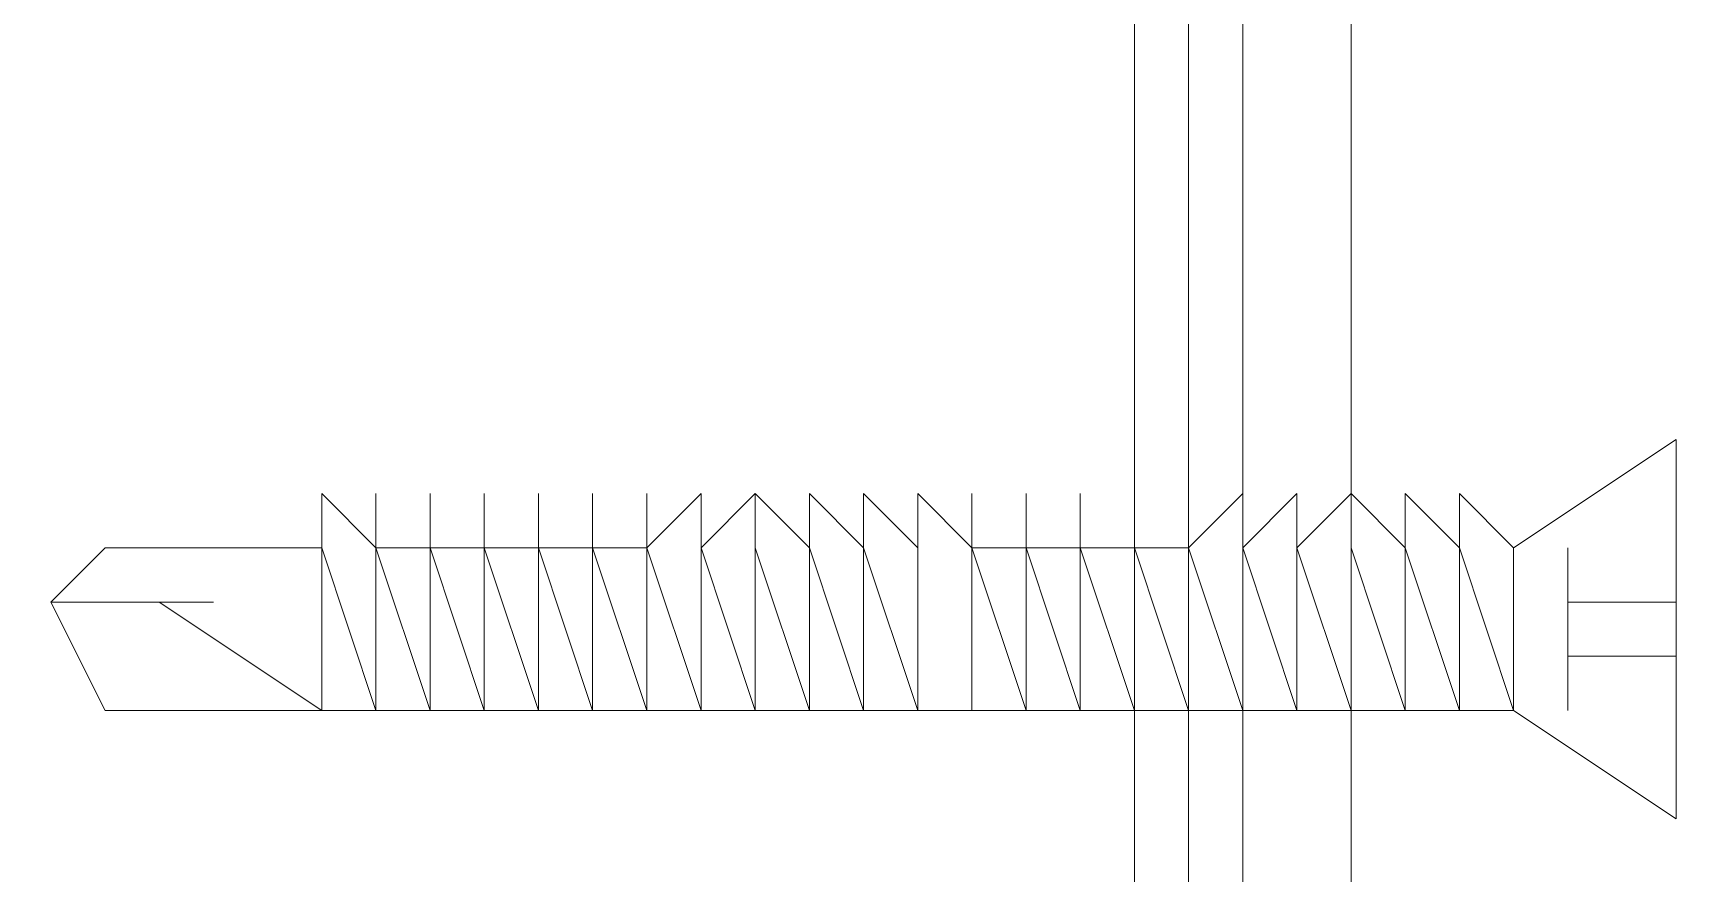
# Model space of a CAD drawing. Header units: millimetres. Extents: x 906 to 41302, y 848 to 28850.
# Drawn here: x 18490.86 to 18522.96, y 17368.32 to 17384.72 of the extents above; entities that cross this region are included whole.
import ezdxf

# ---------------------------------------------------------------- set-up
doc = ezdxf.new("R2010")
doc.units = ezdxf.units.MM
doc.layers.add('PDF_X-단위세대$및$주동평면도$A-DOOR', color=7, linetype='Continuous')

msp = doc.modelspace()

# ---------------------------------------------------------------- linework, layer by layer
at = {"layer": 'PDF_X-단위세대$및$주동평면도$A-DOOR', "lineweight": 9}
for points in [[(18477.453, 17354.561), (18477.453, 17384.194), (18478.512, 17384.194), (18478.512, 17354.561), (18512.378, 17354.561), (18512.378, 17395.836), (18508.145, 17395.836), (18508.145, 17396.894), (18512.378, 17396.894)], [(18514.495, 17353.503), (18514.495, 17396.894)], [(18513.437, 17395.836), (18513.437, 17354.561)], [(18516.612, 17395.836), (18516.612, 17353.503), (18518.728, 17353.503), (18518.728, 17350.328), (18515.553, 17349.269), (18515.553, 17350.328)], [(18519.787, 17371.494), (18522.962, 17369.378), (18522.962, 17376.786), (18519.787, 17374.669), (18519.787, 17371.494), (18522.962, 17369.378), (18522.962, 17376.786), (18519.787, 17374.669), (18519.787, 17373.611)], [(18522.962, 17376.786), (18522.962, 17376.786)], [(18496.503, 17375.728), (18496.503, 17375.728)], [(18496.503, 17375.728), (18496.503, 17375.728)], [(18496.503, 17375.728), (18496.503, 17375.728)], [(18496.503, 17375.728), (18496.503, 17375.728)], [(18497.562, 17375.728), (18497.562, 17375.728)], [(18497.562, 17375.728), (18497.562, 17375.728)], [(18497.562, 17375.728), (18497.562, 17375.728)], [(18497.562, 17375.728), (18497.562, 17375.728)], [(18498.62, 17375.728), (18498.62, 17375.728)], [(18498.62, 17375.728), (18498.62, 17375.728)], [(18500.737, 17371.494), (18499.678, 17371.494), (18499.678, 17374.669), (18499.678, 17375.728)], [(18499.678, 17375.728), (18499.678, 17375.728)], [(18499.678, 17375.728), (18499.678, 17375.728)], [(18500.737, 17375.728), (18500.737, 17375.728)], [(18500.737, 17375.728), (18500.737, 17375.728)], [(18500.737, 17375.728), (18500.737, 17375.728)], [(18500.737, 17375.728), (18500.737, 17375.728)], [(18502.853, 17371.494), (18502.853, 17374.669), (18503.912, 17371.494), (18503.912, 17374.669), (18504.97, 17371.494), (18504.97, 17374.669), (18504.97, 17375.728), (18503.912, 17374.669), (18503.912, 17375.728), (18502.853, 17374.669), (18501.795, 17374.669), (18501.795, 17371.494), (18502.853, 17371.494), (18503.912, 17371.494)], [(18501.795, 17375.728), (18501.795, 17375.728)], [(18501.795, 17375.728), (18501.795, 17375.728)], [(18502.853, 17375.728), (18502.853, 17375.728)], [(18502.853, 17375.728), (18502.853, 17375.728)], [(18503.912, 17375.728), (18503.912, 17375.728)], [(18503.912, 17375.728), (18503.912, 17375.728)], [(18504.97, 17375.728), (18504.97, 17375.728)], [(18504.97, 17375.728), (18504.97, 17375.728)], [(18504.97, 17375.728), (18504.97, 17375.728)], [(18504.97, 17375.728), (18504.97, 17375.728)], [(18504.97, 17375.728), (18504.97, 17375.728)], [(18504.97, 17375.728), (18504.97, 17375.728)], [(18506.028, 17375.728), (18506.028, 17375.728)], [(18506.028, 17375.728), (18506.028, 17375.728)], [(18506.028, 17375.728), (18506.028, 17375.728)], [(18506.028, 17375.728), (18506.028, 17375.728)], [(18507.087, 17375.728), (18507.087, 17375.728)], [(18507.087, 17374.669), (18508.145, 17371.494), (18508.145, 17374.669), (18508.145, 17375.728), (18508.145, 17374.669), (18508.145, 17375.728), (18509.203, 17374.669)], [(18507.087, 17375.728), (18507.087, 17375.728)], [(18508.145, 17375.728), (18508.145, 17375.728)], [(18509.203, 17375.728), (18509.203, 17375.728)], [(18509.203, 17375.728), (18509.203, 17375.728)], [(18509.203, 17375.728), (18509.203, 17375.728)], [(18509.203, 17375.728), (18509.203, 17375.728)], [(18510.262, 17375.728), (18510.262, 17375.728)], [(18510.262, 17375.728), (18510.262, 17375.728)], [(18510.262, 17375.728), (18510.262, 17375.728)], [(18510.262, 17375.728), (18510.262, 17375.728)], [(18511.32, 17375.728), (18511.32, 17375.728)], [(18512.378, 17374.669), (18512.378, 17375.728), (18512.378, 17374.669), (18511.32, 17374.669), (18511.32, 17371.494)], [(18511.32, 17375.728), (18511.32, 17375.728)], [(18512.378, 17375.728), (18512.378, 17375.728)], [(18512.378, 17375.728), (18512.378, 17375.728)], [(18512.378, 17375.728), (18512.378, 17375.728)], [(18512.378, 17375.728), (18512.378, 17375.728)], [(18513.437, 17375.728), (18513.437, 17375.728)], [(18513.437, 17375.728), (18513.437, 17375.728)], [(18513.437, 17375.728), (18513.437, 17375.728)], [(18513.437, 17375.728), (18513.437, 17375.728)], [(18514.495, 17375.728), (18514.495, 17375.728)], [(18514.495, 17375.728), (18514.495, 17375.728)], [(18514.495, 17375.728), (18514.495, 17375.728)], [(18514.495, 17375.728), (18514.495, 17375.728)], [(18515.553, 17374.669), (18516.612, 17375.728), (18516.612, 17374.669), (18516.612, 17375.728), (18517.67, 17374.669), (18517.67, 17375.728), (18518.728, 17374.669)], [(18515.553, 17375.728), (18515.553, 17375.728)], [(18515.553, 17375.728), (18515.553, 17375.728)], [(18515.553, 17375.728), (18515.553, 17375.728)], [(18515.553, 17375.728), (18515.553, 17375.728)], [(18516.612, 17375.728), (18516.612, 17375.728)], [(18517.67, 17375.728), (18517.67, 17375.728)], [(18518.728, 17375.728), (18518.728, 17375.728)], [(18492.27, 17374.669), (18492.27, 17374.669)], [(18496.503, 17374.669), (18496.503, 17374.669)], [(18496.503, 17374.669), (18496.503, 17374.669)], [(18496.503, 17374.669), (18496.503, 17374.669)], [(18496.503, 17374.669), (18496.503, 17374.669)], [(18496.503, 17374.669), (18496.503, 17374.669)], [(18496.503, 17374.669), (18496.503, 17374.669)], [(18496.503, 17371.494), (18496.503, 17374.669), (18496.503, 17371.494)], [(18496.503, 17374.669), (18496.503, 17374.669)], [(18497.562, 17371.494), (18497.562, 17374.669), (18497.562, 17371.494)], [(18497.562, 17374.669), (18497.562, 17374.669)], [(18497.562, 17371.494), (18497.562, 17374.669), (18497.562, 17371.494)], [(18497.562, 17374.669), (18497.562, 17374.669)], [(18497.562, 17374.669), (18497.562, 17374.669)], [(18497.562, 17374.669), (18497.562, 17374.669)], [(18497.562, 17374.669), (18497.562, 17374.669)], [(18497.562, 17374.669), (18497.562, 17374.669)], [(18497.562, 17374.669), (18497.562, 17374.669)], [(18497.562, 17374.669), (18497.562, 17374.669)], [(18497.562, 17374.669), (18497.562, 17374.669)], [(18497.562, 17374.669), (18497.562, 17374.669)], [(18498.62, 17374.669), (18498.62, 17374.669)], [(18498.62, 17374.669), (18498.62, 17374.669)], [(18498.62, 17374.669), (18498.62, 17371.494)], [(18498.62, 17374.669), (18498.62, 17374.669)], [(18498.62, 17374.669), (18498.62, 17374.669)], [(18498.62, 17374.669), (18498.62, 17374.669)], [(18499.678, 17374.669), (18499.678, 17374.669)], [(18499.678, 17374.669), (18499.678, 17374.669)], [(18499.678, 17374.669), (18499.678, 17374.669)], [(18499.678, 17374.669), (18499.678, 17374.669)], [(18499.678, 17374.669), (18499.678, 17374.669)], [(18499.678, 17374.669), (18499.678, 17374.669)], [(18499.678, 17374.669), (18499.678, 17374.669)], [(18499.678, 17374.669), (18499.678, 17374.669)], [(18500.737, 17374.669), (18500.737, 17374.669)], [(18500.737, 17374.669), (18500.737, 17374.669)], [(18500.737, 17374.669), (18500.737, 17374.669)], [(18500.737, 17374.669), (18500.737, 17374.669)], [(18500.737, 17374.669), (18500.737, 17374.669)], [(18500.737, 17374.669), (18500.737, 17374.669)], [(18500.737, 17374.669), (18500.737, 17374.669)], [(18500.737, 17374.669), (18500.737, 17374.669)], [(18500.737, 17374.669), (18500.737, 17374.669)], [(18500.737, 17374.669), (18500.737, 17374.669)], [(18500.737, 17374.669), (18500.737, 17374.669)], [(18501.795, 17374.669), (18501.795, 17374.669)], [(18501.795, 17374.669), (18501.795, 17374.669)], [(18501.795, 17374.669), (18501.795, 17374.669)], [(18501.795, 17374.669), (18501.795, 17374.669)], [(18501.795, 17374.669), (18501.795, 17374.669)], [(18501.795, 17374.669), (18501.795, 17374.669)], [(18502.853, 17374.669), (18502.853, 17374.669)], [(18502.853, 17374.669), (18502.853, 17374.669)], [(18503.912, 17371.494), (18502.853, 17374.669), (18503.912, 17371.494)], [(18502.853, 17374.669), (18502.853, 17374.669)], [(18502.853, 17374.669), (18502.853, 17374.669)], [(18502.853, 17374.669), (18502.853, 17374.669)], [(18503.912, 17374.669), (18503.912, 17374.669)], [(18503.912, 17374.669), (18503.912, 17374.669)], [(18503.912, 17374.669), (18503.912, 17374.669)], [(18503.912, 17374.669), (18503.912, 17374.669)], [(18504.97, 17374.669), (18504.97, 17374.669)], [(18504.97, 17374.669), (18504.97, 17374.669)], [(18504.97, 17374.669), (18504.97, 17374.669)], [(18504.97, 17374.669), (18504.97, 17374.669)], [(18504.97, 17374.669), (18504.97, 17374.669)], [(18504.97, 17374.669), (18504.97, 17374.669)], [(18506.028, 17374.669), (18506.028, 17374.669)], [(18506.028, 17374.669), (18506.028, 17374.669)], [(18506.028, 17374.669), (18506.028, 17374.669)], [(18506.028, 17374.669), (18506.028, 17374.669)], [(18506.028, 17374.669), (18506.028, 17374.669)], [(18507.087, 17374.669), (18507.087, 17374.669)], [(18507.087, 17374.669), (18507.087, 17374.669)], [(18507.087, 17374.669), (18507.087, 17374.669)], [(18507.087, 17374.669), (18507.087, 17374.669)], [(18507.087, 17374.669), (18507.087, 17374.669)], [(18508.145, 17374.669), (18508.145, 17371.494), (18508.145, 17374.669)], [(18508.145, 17374.669), (18508.145, 17374.669)], [(18508.145, 17374.669), (18508.145, 17374.669)], [(18508.145, 17374.669), (18508.145, 17374.669)], [(18509.203, 17374.669), (18509.203, 17374.669)], [(18509.203, 17374.669), (18509.203, 17374.669)], [(18509.203, 17371.494), (18509.203, 17374.669), (18509.203, 17371.494)], [(18509.203, 17374.669), (18509.203, 17374.669)], [(18509.203, 17374.669), (18509.203, 17374.669)], [(18509.203, 17374.669), (18509.203, 17374.669)], [(18509.203, 17374.669), (18509.203, 17374.669)], [(18509.203, 17374.669), (18509.203, 17374.669)], [(18509.203, 17374.669), (18509.203, 17374.669)], [(18509.203, 17374.669), (18509.203, 17374.669)], [(18509.203, 17374.669), (18509.203, 17374.669)], [(18509.203, 17371.494), (18509.203, 17374.669), (18509.203, 17371.494)], [(18509.203, 17374.669), (18509.203, 17374.669)], [(18509.203, 17374.669), (18509.203, 17374.669)], [(18510.262, 17374.669), (18510.262, 17374.669)], [(18510.262, 17374.669), (18510.262, 17374.669)], [(18510.262, 17374.669), (18510.262, 17374.669)], [(18510.262, 17374.669), (18510.262, 17374.669)], [(18510.262, 17374.669), (18510.262, 17374.669)], [(18510.262, 17374.669), (18510.262, 17374.669)], [(18511.32, 17374.669), (18511.32, 17374.669)], [(18511.32, 17374.669), (18511.32, 17374.669)], [(18511.32, 17374.669), (18511.32, 17374.669)], [(18511.32, 17374.669), (18511.32, 17374.669)], [(18512.378, 17374.669), (18512.378, 17374.669)], [(18512.378, 17374.669), (18512.378, 17374.669)], [(18512.378, 17374.669), (18512.378, 17374.669)], [(18512.378, 17374.669), (18512.378, 17374.669)], [(18512.378, 17374.669), (18512.378, 17374.669)], [(18512.378, 17374.669), (18512.378, 17374.669)], [(18512.378, 17374.669), (18512.378, 17374.669)], [(18512.378, 17374.669), (18512.378, 17374.669)], [(18513.437, 17374.669), (18513.437, 17374.669)], [(18513.437, 17374.669), (18513.437, 17374.669)], [(18513.437, 17374.669), (18513.437, 17374.669)], [(18513.437, 17374.669), (18513.437, 17374.669)], [(18513.437, 17374.669), (18513.437, 17374.669)], [(18513.437, 17374.669), (18513.437, 17374.669)], [(18514.495, 17371.494), (18513.437, 17374.669), (18514.495, 17371.494)], [(18513.437, 17374.669), (18513.437, 17374.669)], [(18514.495, 17371.494), (18513.437, 17374.669), (18514.495, 17371.494)], [(18513.437, 17374.669), (18513.437, 17374.669)], [(18513.437, 17374.669), (18513.437, 17374.669)], [(18513.437, 17374.669), (18513.437, 17374.669)], [(18513.437, 17374.669), (18513.437, 17374.669)], [(18513.437, 17374.669), (18513.437, 17374.669)], [(18514.495, 17374.669), (18514.495, 17374.669)], [(18514.495, 17374.669), (18514.495, 17374.669)], [(18514.495, 17374.669), (18514.495, 17374.669)], [(18514.495, 17374.669), (18514.495, 17374.669)], [(18514.495, 17374.669), (18514.495, 17374.669)], [(18514.495, 17374.669), (18514.495, 17374.669)], [(18515.553, 17374.669), (18515.553, 17374.669)], [(18515.553, 17371.494), (18516.612, 17371.494), (18515.553, 17374.669), (18515.553, 17371.494), (18516.612, 17371.494), (18517.67, 17371.494), (18518.728, 17371.494)], [(18515.553, 17374.669), (18515.553, 17374.669)], [(18515.553, 17374.669), (18515.553, 17374.669)], [(18516.612, 17374.669), (18516.612, 17374.669)], [(18516.612, 17374.669), (18516.612, 17374.669)], [(18516.612, 17374.669), (18516.612, 17374.669)], [(18517.67, 17374.669), (18517.67, 17374.669)], [(18517.67, 17374.669), (18517.67, 17374.669)], [(18518.728, 17374.669), (18518.728, 17374.669)], [(18518.728, 17374.669), (18518.728, 17374.669)], [(18518.728, 17374.669), (18518.728, 17374.669)], [(18519.787, 17374.669), (18519.787, 17374.669)], [(18519.787, 17374.669), (18519.787, 17374.669)], [(18519.787, 17374.669), (18519.787, 17374.669)], [(18519.787, 17374.669), (18519.787, 17374.669)], [(18520.845, 17374.669), (18520.845, 17371.494)], [(18496.503, 17371.494), (18493.328, 17373.611), (18491.212, 17373.611), (18494.387, 17373.611)], [(18491.212, 17373.611), (18491.212, 17373.611)], [(18522.962, 17373.611), (18520.845, 17373.611), (18520.845, 17372.553), (18522.962, 17372.553)], [(18496.503, 17371.494), (18496.503, 17371.494)], [(18496.503, 17371.494), (18496.503, 17371.494)], [(18496.503, 17371.494), (18496.503, 17371.494)], [(18496.503, 17371.494), (18496.503, 17371.494)], [(18497.562, 17371.494), (18497.562, 17371.494)], [(18497.562, 17371.494), (18497.562, 17371.494)], [(18497.562, 17371.494), (18497.562, 17371.494)], [(18497.562, 17371.494), (18497.562, 17371.494)], [(18497.562, 17371.494), (18497.562, 17371.494)], [(18497.562, 17371.494), (18497.562, 17371.494)], [(18497.562, 17371.494), (18497.562, 17371.494)], [(18498.62, 17371.494), (18498.62, 17371.494)], [(18498.62, 17371.494), (18498.62, 17371.494)], [(18498.62, 17371.494), (18498.62, 17371.494)], [(18498.62, 17371.494), (18498.62, 17371.494)], [(18498.62, 17371.494), (18498.62, 17371.494)], [(18498.62, 17371.494), (18498.62, 17371.494)], [(18499.678, 17371.494), (18499.678, 17371.494)], [(18499.678, 17371.494), (18499.678, 17371.494)], [(18499.678, 17371.494), (18499.678, 17371.494)], [(18499.678, 17371.494), (18499.678, 17371.494)], [(18499.678, 17371.494), (18499.678, 17371.494)], [(18500.737, 17371.494), (18500.737, 17371.494)], [(18500.737, 17371.494), (18500.737, 17371.494)], [(18500.737, 17371.494), (18500.737, 17371.494)], [(18500.737, 17371.494), (18500.737, 17371.494)], [(18500.737, 17371.494), (18500.737, 17371.494)], [(18500.737, 17371.494), (18500.737, 17371.494)], [(18501.795, 17371.494), (18501.795, 17371.494)], [(18501.795, 17371.494), (18501.795, 17371.494)], [(18501.795, 17371.494), (18501.795, 17371.494)], [(18501.795, 17371.494), (18501.795, 17371.494)], [(18501.795, 17371.494), (18501.795, 17371.494)], [(18501.795, 17371.494), (18501.795, 17371.494)], [(18502.853, 17371.494), (18502.853, 17371.494)], [(18502.853, 17371.494), (18502.853, 17371.494)], [(18502.853, 17371.494), (18502.853, 17371.494)], [(18503.912, 17371.494), (18503.912, 17371.494)], [(18503.912, 17371.494), (18503.912, 17371.494)], [(18503.912, 17371.494), (18503.912, 17371.494)], [(18503.912, 17371.494), (18503.912, 17371.494)], [(18504.97, 17371.494), (18504.97, 17371.494)], [(18504.97, 17371.494), (18504.97, 17371.494)], [(18504.97, 17371.494), (18504.97, 17371.494)], [(18504.97, 17371.494), (18504.97, 17371.494)], [(18506.028, 17371.494), (18506.028, 17371.494)], [(18506.028, 17371.494), (18506.028, 17371.494)], [(18506.028, 17371.494), (18506.028, 17371.494)], [(18506.028, 17371.494), (18506.028, 17371.494)], [(18506.028, 17371.494), (18506.028, 17371.494)], [(18506.028, 17371.494), (18506.028, 17371.494)], [(18506.028, 17371.494), (18506.028, 17371.494)], [(18507.087, 17371.494), (18507.087, 17371.494)], [(18507.087, 17371.494), (18507.087, 17371.494)], [(18507.087, 17371.494), (18507.087, 17371.494)], [(18507.087, 17371.494), (18507.087, 17371.494)], [(18508.145, 17371.494), (18508.145, 17371.494)], [(18508.145, 17371.494), (18508.145, 17371.494)], [(18508.145, 17371.494), (18508.145, 17371.494)], [(18508.145, 17371.494), (18508.145, 17371.494)], [(18508.145, 17371.494), (18508.145, 17371.494)], [(18508.145, 17371.494), (18508.145, 17371.494)], [(18509.203, 17371.494), (18509.203, 17371.494)], [(18509.203, 17371.494), (18509.203, 17371.494)], [(18509.203, 17371.494), (18509.203, 17371.494)], [(18509.203, 17371.494), (18509.203, 17371.494)], [(18509.203, 17371.494), (18509.203, 17371.494)], [(18509.203, 17371.494), (18509.203, 17371.494)], [(18510.262, 17371.494), (18510.262, 17371.494)], [(18510.262, 17371.494), (18510.262, 17371.494)], [(18510.262, 17371.494), (18510.262, 17371.494)], [(18510.262, 17371.494), (18510.262, 17371.494)], [(18510.262, 17371.494), (18510.262, 17371.494)], [(18510.262, 17371.494), (18510.262, 17371.494)], [(18510.262, 17371.494), (18510.262, 17371.494)], [(18510.262, 17371.494), (18510.262, 17371.494)], [(18511.32, 17371.494), (18511.32, 17371.494)], [(18511.32, 17371.494), (18511.32, 17371.494)], [(18511.32, 17371.494), (18511.32, 17371.494)], [(18511.32, 17371.494), (18511.32, 17371.494)], [(18511.32, 17371.494), (18511.32, 17371.494)], [(18511.32, 17371.494), (18511.32, 17371.494)], [(18512.378, 17371.494), (18512.378, 17371.494)], [(18512.378, 17371.494), (18512.378, 17371.494)], [(18512.378, 17371.494), (18512.378, 17371.494)], [(18512.378, 17371.494), (18512.378, 17371.494)], [(18512.378, 17371.494), (18512.378, 17371.494)], [(18512.378, 17371.494), (18512.378, 17371.494)], [(18512.378, 17371.494), (18512.378, 17371.494)], [(18513.437, 17371.494), (18513.437, 17371.494)], [(18513.437, 17371.494), (18513.437, 17371.494)], [(18513.437, 17371.494), (18513.437, 17371.494)], [(18513.437, 17371.494), (18513.437, 17371.494)], [(18513.437, 17371.494), (18513.437, 17371.494)], [(18513.437, 17371.494), (18513.437, 17371.494)], [(18513.437, 17371.494), (18513.437, 17371.494)], [(18514.495, 17371.494), (18514.495, 17371.494)], [(18514.495, 17371.494), (18514.495, 17371.494)], [(18514.495, 17371.494), (18514.495, 17371.494)], [(18514.495, 17371.494), (18514.495, 17371.494)], [(18514.495, 17371.494), (18514.495, 17371.494)], [(18514.495, 17371.494), (18514.495, 17371.494)], [(18514.495, 17371.494), (18514.495, 17371.494)], [(18514.495, 17371.494), (18514.495, 17371.494)], [(18515.553, 17371.494), (18515.553, 17371.494)], [(18515.553, 17371.494), (18515.553, 17371.494)], [(18515.553, 17371.494), (18515.553, 17371.494)], [(18515.553, 17371.494), (18515.553, 17371.494)], [(18515.553, 17371.494), (18515.553, 17371.494)], [(18515.553, 17371.494), (18515.553, 17371.494)], [(18516.612, 17371.494), (18516.612, 17371.494)], [(18516.612, 17371.494), (18516.612, 17371.494)], [(18516.612, 17371.494), (18516.612, 17371.494)], [(18516.612, 17371.494), (18516.612, 17371.494)], [(18517.67, 17371.494), (18517.67, 17371.494)], [(18517.67, 17371.494), (18517.67, 17371.494)], [(18517.67, 17371.494), (18517.67, 17371.494)], [(18517.67, 17371.494), (18517.67, 17371.494)], [(18518.728, 17371.494), (18518.728, 17371.494)], [(18518.728, 17371.494), (18518.728, 17371.494)], [(18518.728, 17371.494), (18518.728, 17371.494)], [(18518.728, 17371.494), (18518.728, 17371.494)], [(18519.787, 17371.494), (18519.787, 17371.494)], [(18519.787, 17371.494), (18519.787, 17371.494)], [(18519.787, 17371.494), (18519.787, 17371.494)]]:
    msp.add_lwpolyline(points, dxfattribs=at)
for points in [[(18497.562, 17371.494), (18496.503, 17374.669), (18496.503, 17375.728), (18497.562, 17374.669)], [(18497.562, 17371.494), (18497.562, 17374.669), (18496.503, 17375.728), (18496.503, 17374.669)], [(18497.562, 17374.669), (18498.62, 17371.494), (18497.562, 17371.494), (18496.503, 17371.494), (18496.503, 17374.669), (18496.503, 17375.728), (18497.562, 17374.669), (18497.562, 17375.728)], [(18498.62, 17371.494), (18497.562, 17371.494), (18496.503, 17374.669), (18496.503, 17375.728), (18497.562, 17374.669), (18497.562, 17375.728), (18497.562, 17374.669), (18498.62, 17374.669), (18498.62, 17375.728), (18498.62, 17374.669), (18499.678, 17374.669), (18499.678, 17375.728), (18499.678, 17374.669), (18500.737, 17374.669), (18500.737, 17375.728), (18500.737, 17374.669), (18501.795, 17374.669), (18501.795, 17375.728), (18501.795, 17374.669), (18502.853, 17374.669), (18502.853, 17375.728), (18502.853, 17374.669), (18503.912, 17375.728), (18503.912, 17374.669), (18504.97, 17375.728), (18504.97, 17374.669), (18504.97, 17375.728), (18506.028, 17374.669), (18506.028, 17375.728), (18507.087, 17374.669), (18507.087, 17375.728), (18508.145, 17374.669), (18508.145, 17375.728), (18509.203, 17374.669), (18509.203, 17375.728), (18509.203, 17374.669), (18510.262, 17374.669), (18510.262, 17375.728), (18510.262, 17374.669), (18511.32, 17374.669), (18511.32, 17375.728), (18511.32, 17374.669), (18512.378, 17374.669), (18512.378, 17375.728), (18512.378, 17374.669), (18513.437, 17374.669), (18513.437, 17375.728), (18513.437, 17374.669), (18514.495, 17375.728), (18514.495, 17374.669), (18515.553, 17375.728), (18515.553, 17374.669), (18516.612, 17371.494), (18515.553, 17371.494), (18514.495, 17371.494), (18513.437, 17371.494), (18512.378, 17371.494), (18511.32, 17371.494), (18510.262, 17371.494), (18509.203, 17371.494), (18508.145, 17371.494), (18507.087, 17371.494), (18506.028, 17371.494), (18504.97, 17371.494), (18503.912, 17371.494), (18502.853, 17371.494), (18501.795, 17371.494), (18500.737, 17371.494), (18499.678, 17371.494)], [(18497.562, 17374.669), (18498.62, 17371.494), (18497.562, 17371.494), (18497.562, 17374.669), (18497.562, 17375.728)], [(18497.562, 17374.669), (18498.62, 17371.494), (18497.562, 17371.494), (18497.562, 17374.669), (18497.562, 17375.728)], [(18498.62, 17374.669), (18499.678, 17371.494), (18498.62, 17371.494), (18498.62, 17374.669), (18498.62, 17375.728)], [(18500.737, 17371.494), (18499.678, 17374.669), (18500.737, 17374.669), (18500.737, 17375.728), (18500.737, 17374.669), (18501.795, 17371.494)], [(18499.678, 17374.669), (18500.737, 17371.494), (18499.678, 17371.494), (18499.678, 17374.669), (18499.678, 17375.728)], [(18500.737, 17371.494), (18500.737, 17374.669), (18500.737, 17375.728), (18500.737, 17374.669), (18501.795, 17371.494)], [(18500.737, 17371.494), (18501.795, 17371.494), (18500.737, 17374.669), (18500.737, 17375.728), (18500.737, 17374.669)], [(18502.853, 17371.494), (18501.795, 17371.494), (18501.795, 17374.669), (18501.795, 17375.728), (18501.795, 17374.669)], [(18503.912, 17371.494), (18502.853, 17374.669), (18503.912, 17375.728), (18503.912, 17374.669)], [(18502.853, 17374.669), (18503.912, 17371.494), (18502.853, 17371.494), (18502.853, 17374.669), (18502.853, 17375.728)], [(18504.97, 17371.494), (18503.912, 17374.669), (18504.97, 17375.728), (18504.97, 17374.669)], [(18506.028, 17374.669), (18506.028, 17371.494), (18504.97, 17374.669), (18504.97, 17375.728)], [(18506.028, 17374.669), (18506.028, 17371.494), (18504.97, 17374.669), (18504.97, 17375.728)], [(18507.087, 17374.669), (18507.087, 17371.494), (18506.028, 17371.494), (18504.97, 17374.669), (18504.97, 17375.728), (18506.028, 17374.669), (18506.028, 17375.728)], [(18507.087, 17371.494), (18506.028, 17374.669), (18506.028, 17375.728), (18507.087, 17374.669)], [(18507.087, 17371.494), (18507.087, 17374.669), (18506.028, 17375.728), (18506.028, 17374.669)], [(18508.145, 17371.494), (18507.087, 17374.669), (18507.087, 17375.728), (18508.145, 17374.669)], [(18508.145, 17375.728), (18509.203, 17374.669), (18509.203, 17371.494), (18508.145, 17371.494), (18508.145, 17374.669)], [(18509.203, 17371.494), (18509.203, 17374.669), (18509.203, 17375.728), (18509.203, 17374.669), (18510.262, 17371.494)], [(18509.203, 17371.494), (18509.203, 17374.669), (18509.203, 17375.728), (18509.203, 17374.669), (18510.262, 17371.494)], [(18510.262, 17374.669), (18511.32, 17371.494), (18510.262, 17371.494), (18509.203, 17371.494), (18509.203, 17374.669), (18509.203, 17375.728), (18509.203, 17374.669), (18510.262, 17374.669), (18510.262, 17375.728)], [(18510.262, 17374.669), (18511.32, 17371.494), (18510.262, 17371.494), (18510.262, 17374.669), (18510.262, 17375.728)], [(18510.262, 17374.669), (18511.32, 17371.494), (18510.262, 17371.494), (18510.262, 17374.669), (18510.262, 17375.728)], [(18511.32, 17374.669), (18512.378, 17371.494), (18511.32, 17371.494), (18511.32, 17374.669), (18511.32, 17375.728)], [(18515.553, 17374.669), (18515.553, 17371.494), (18514.495, 17371.494), (18513.437, 17371.494), (18512.378, 17371.494), (18512.378, 17374.669), (18512.378, 17375.728), (18512.378, 17374.669), (18513.437, 17374.669), (18513.437, 17375.728), (18513.437, 17374.669), (18514.495, 17375.728), (18514.495, 17374.669), (18515.553, 17375.728)], [(18512.378, 17374.669), (18513.437, 17371.494), (18512.378, 17371.494), (18512.378, 17374.669), (18512.378, 17375.728)], [(18512.378, 17374.669), (18513.437, 17371.494), (18512.378, 17371.494), (18512.378, 17374.669), (18512.378, 17375.728)], [(18513.437, 17371.494), (18513.437, 17374.669), (18513.437, 17375.728), (18513.437, 17374.669), (18514.495, 17371.494)], [(18513.437, 17371.494), (18514.495, 17371.494), (18513.437, 17374.669), (18513.437, 17375.728), (18513.437, 17374.669)], [(18514.495, 17374.669), (18514.495, 17371.494), (18513.437, 17374.669), (18514.495, 17375.728)], [(18514.495, 17374.669), (18514.495, 17371.494), (18513.437, 17374.669), (18514.495, 17375.728)], [(18515.553, 17374.669), (18515.553, 17371.494), (18514.495, 17374.669), (18515.553, 17375.728)], [(18515.553, 17374.669), (18515.553, 17371.494), (18514.495, 17374.669), (18515.553, 17375.728)], [(18516.612, 17374.669), (18516.612, 17371.494), (18515.553, 17374.669), (18516.612, 17375.728)], [(18517.67, 17374.669), (18517.67, 17371.494), (18516.612, 17374.669), (18516.612, 17375.728)], [(18518.728, 17371.494), (18517.67, 17374.669), (18517.67, 17375.728), (18518.728, 17374.669)], [(18519.787, 17371.494), (18518.728, 17374.669), (18518.728, 17375.728), (18519.787, 17374.669)], [(18492.27, 17371.494), (18491.212, 17373.611), (18492.27, 17374.669), (18496.503, 17374.669), (18496.503, 17371.494)], [(18496.503, 17371.494), (18496.503, 17374.669), (18497.562, 17371.494)], [(18498.62, 17371.494), (18497.562, 17374.669), (18498.62, 17374.669)], [(18499.678, 17371.494), (18498.62, 17374.669), (18499.678, 17374.669)], [(18500.737, 17371.494), (18499.678, 17374.669), (18500.737, 17374.669)], [(18500.737, 17371.494), (18499.678, 17374.669), (18500.737, 17374.669)], [(18501.795, 17371.494), (18500.737, 17374.669), (18501.795, 17374.669)], [(18502.853, 17374.669), (18502.853, 17371.494), (18501.795, 17374.669)], [(18503.912, 17371.494), (18503.912, 17374.669), (18504.97, 17371.494)], [(18504.97, 17371.494), (18504.97, 17374.669), (18506.028, 17371.494)], [(18506.028, 17374.669), (18507.087, 17371.494), (18506.028, 17371.494)], [(18506.028, 17374.669), (18506.028, 17371.494), (18507.087, 17371.494)], [(18507.087, 17371.494), (18508.145, 17371.494), (18507.087, 17374.669)], [(18510.262, 17374.669), (18510.262, 17371.494), (18509.203, 17374.669)], [(18510.262, 17374.669), (18510.262, 17371.494), (18509.203, 17374.669)], [(18511.32, 17374.669), (18511.32, 17371.494), (18510.262, 17374.669)], [(18512.378, 17374.669), (18512.378, 17371.494), (18511.32, 17374.669)], [(18513.437, 17374.669), (18513.437, 17371.494), (18512.378, 17374.669)], [(18513.437, 17374.669), (18513.437, 17371.494), (18512.378, 17374.669)], [(18514.495, 17371.494), (18514.495, 17374.669), (18515.553, 17371.494)], [(18514.495, 17374.669), (18515.553, 17371.494), (18514.495, 17371.494)], [(18516.612, 17371.494), (18516.612, 17374.669), (18517.67, 17371.494)], [(18517.67, 17374.669), (18518.728, 17371.494), (18517.67, 17371.494)], [(18518.728, 17374.669), (18519.787, 17371.494), (18518.728, 17371.494)]]:
    msp.add_lwpolyline(points, close=True, dxfattribs=at)

doc.saveas('drawing.dxf')
